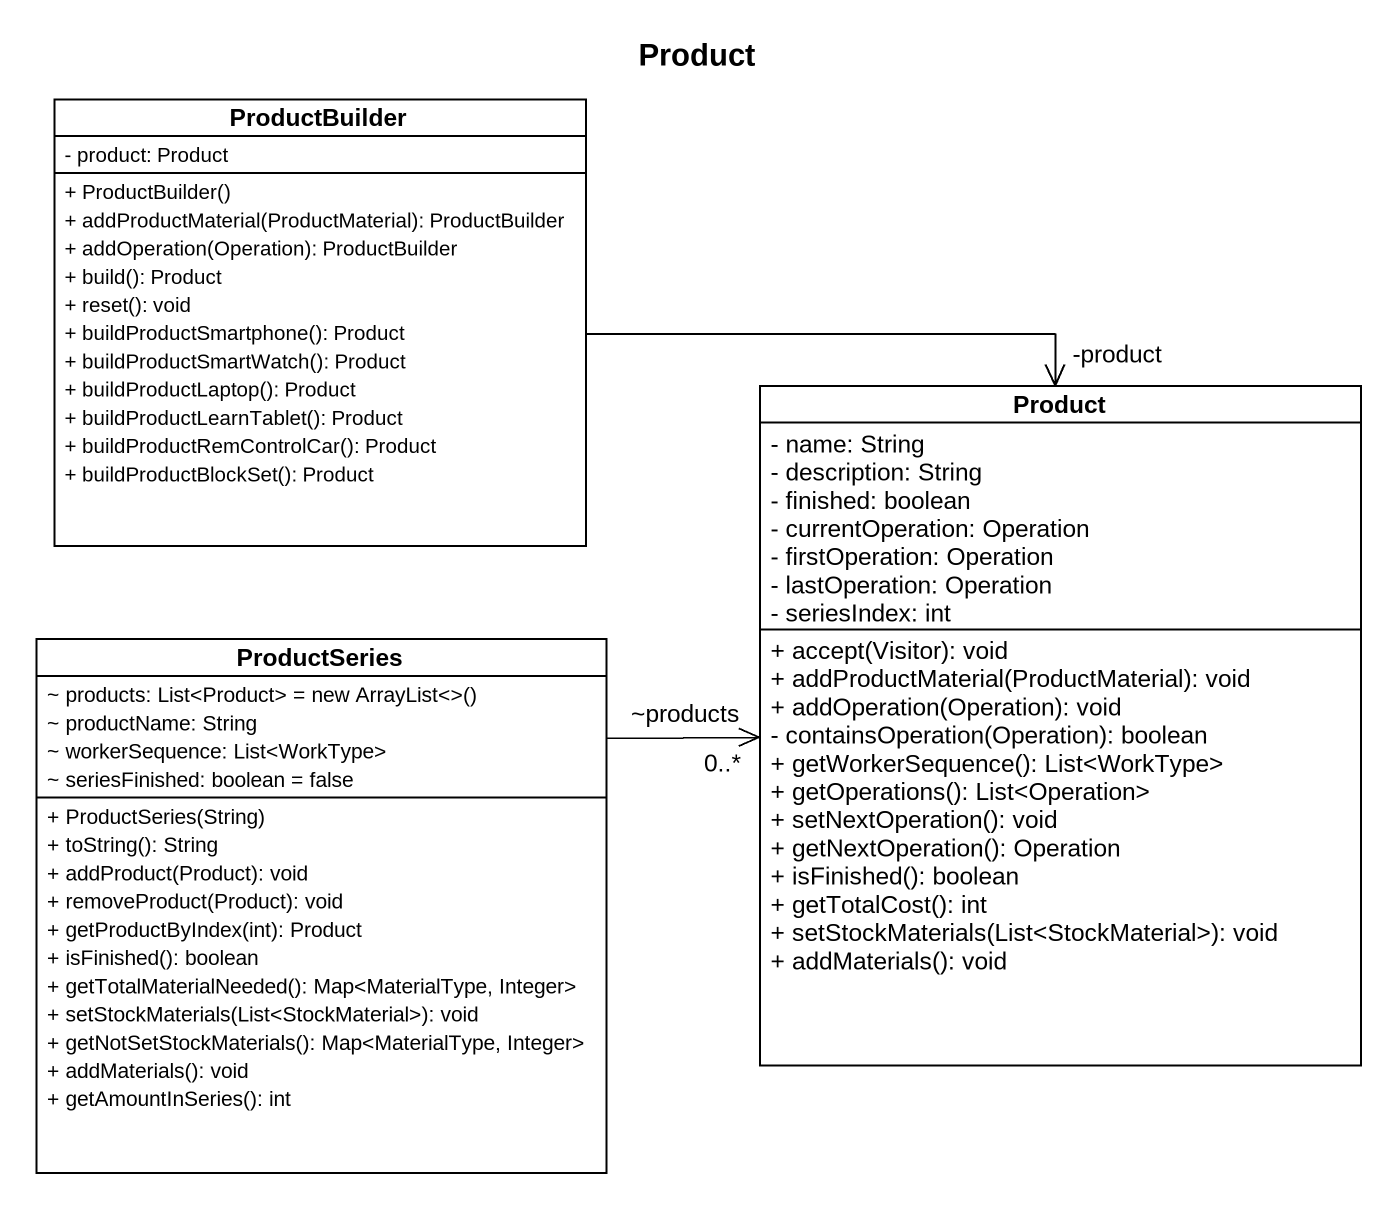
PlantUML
@startuml
title Product
hide circle
hide empty members
skinparam classAttributeIconSize 0
class ProductBuilder {
  - product: Product
  + ProductBuilder()
  + addProductMaterial(ProductMaterial): ProductBuilder
  + addOperation(Operation): ProductBuilder
  + build(): Product
  + reset(): void
  + buildProductSmartphone(): Product
  + buildProductSmartWatch(): Product
  + buildProductLaptop(): Product
  + buildProductLearnTablet(): Product
  + buildProductRemControlCar(): Product
  + buildProductBlockSet(): Product
}
class Product {
  - name: String
  - description: String
  - finished: boolean
  - currentOperation: Operation
  - firstOperation: Operation
  - lastOperation: Operation
  - seriesIndex: int
  + accept(Visitor): void
  + addProductMaterial(ProductMaterial): void
  + addOperation(Operation): void
  - containsOperation(Operation): boolean
  + getWorkerSequence(): List<WorkType>
  + getOperations(): List<Operation>
  + setNextOperation(): void
  + getNextOperation(): Operation
  + isFinished(): boolean
  + getTotalCost(): int
  + setStockMaterials(List<StockMaterial>): void
  + addMaterials(): void
}
class ProductSeries {
  {field} ~ products: List<Product> = new ArrayList<>()
  ~ productName: String
  ~ workerSequence: List<WorkType>
  ~ seriesFinished: boolean = false
  + ProductSeries(String)
  + toString(): String
  + addProduct(Product): void
  + removeProduct(Product): void
  + getProductByIndex(int): Product
  + isFinished(): boolean
  + getTotalMaterialNeeded(): Map<MaterialType, Integer>
  + setStockMaterials(List<StockMaterial>): void
  + getNotSetStockMaterials(): Map<MaterialType, Integer>
  + addMaterials(): void
  + getAmountInSeries(): int
}
ProductBuilder -right-> "-product" Product
ProductSeries -right-> "~products\n0..*" Product
@enduml
